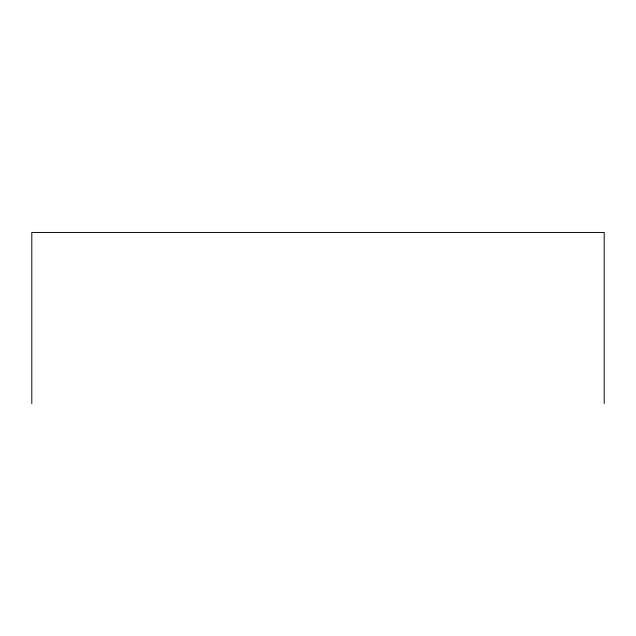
<?xml version="1.0" encoding="UTF-8"?>
<svg xmlns="http://www.w3.org/2000/svg" width="636" height="636" viewBox="0 0 636 636"><rect width="100%" height="100%" fill="white"/><g stroke="black" fill="none" stroke-linecap="round" stroke-linejoin="round"><path stroke-width="0.95" d="M604.2 403.542L604.2 232.458L31.8 232.458L31.8 403.542"/></g></svg>
